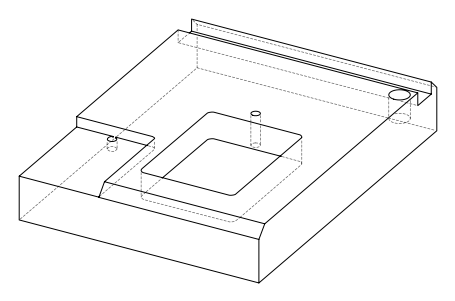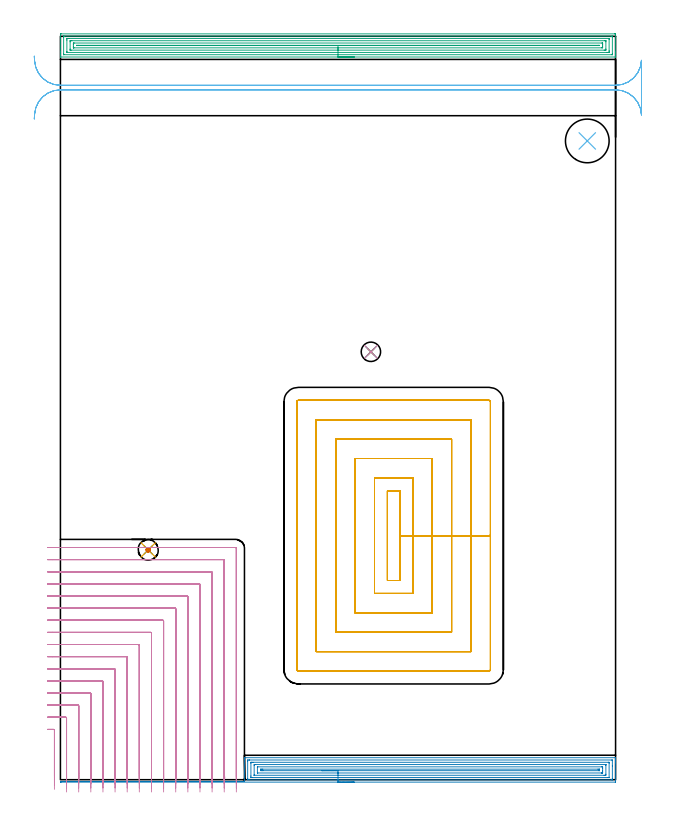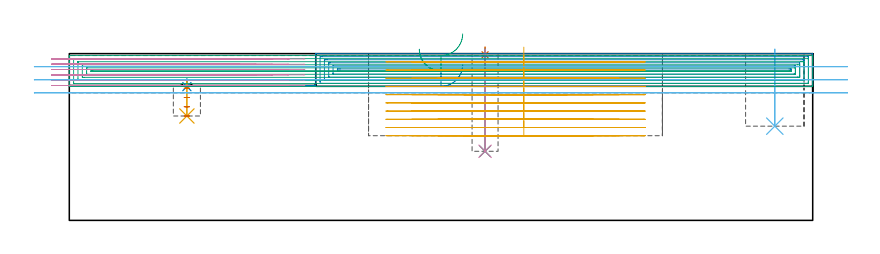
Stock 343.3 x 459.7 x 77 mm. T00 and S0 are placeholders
(PLAN: 12 operations, 9 tool changes, 108.9 min)
(1 SPOT_DRILL | STEP1POCKET | NXT0321_9005460120000 | 0.03 min | 3 mm3)
(2 SPOT_DRILL_1 | STEP1POCKET_1 | NXT0321_9005460120000 | 0.03 min | 1561 mm3)
(3 DRILL_BLIND_HOLE_INTO_CENTER | STEP1POCKET | NXT0301_049 | 0.19 min | 2086 mm3)
(4 DRILL_TO_ENLARGE_BLIND_HOLE | STEP1POCKET | UGT0301_373 | 0.19 min | 2990 mm3)
(5 DRILL_BLIND_HOLE_INTO_CENTER_1 | STEP1POCKET_1 | NXT0301_086 | 0.07 min | 1395 mm3)
(6 INDEXABLE_INSERT_DRILL_BLIND_HOLE_FROM_SOLID | STEP1POCKET_2 | UGT0302_006 | 0.14 min | 19158 mm3)
(7 MILL_ROUGH_BLIND_HOLE_CONTOUR | STEP1POCKET_1 | NXT0201_013 | Spiral | 0.2 min | 572 mm3)
(8 AREA_MILL | FG_CHAMFER_SURFACE | UGT0205_001 | 12.16 min | 37054 mm3)
(9 AREA_MILL_1 | FG_CHAMFER_SURFACE_1 | UGT0205_001 | 16.65 min | 39670 mm3)
(10 MILL_CORNER_NOTCH_RECTANGULAR | CORNER_NOTCH_RECTANGULAR | NXT0201_013 | Follow Part, ap 2.5, ae 75% | 31.33 min | 235787 mm3)
(11 MILL_RECTANGULAR_POCKET | POCKET_RECTANGULAR_STRAIGHT | NXT0201_012 | Follow Part, ap 4, ae 75% | 42.96 min | 940847 mm3)
(12 MILL_RECTANGULAR_SLOT | SLOT_RECTANGULAR | UGT0201_004 | Follow Part, ap 8, ae 75% | 4.99 min | 216118 mm3)
(TOOL NXT0321_9005460120000 | NC Spot Drill, 142deg, 12mm, Carbide, Uncoated | D12 PA142 FL30 Z2)
(TOOL NXT0301_049 | Carbide Drill 7.8mm [860.1-0780-039A1-MM 2214] | D7.8 PA140 FL53 Z2)
(TOOL UGT0301_373 | Twist Drill Flat Bottom 12 mm | D12 PA180 FL101 Z2)
(TOOL NXT0301_086 | Carbide Drill 11.5mm [860.1-1150-035A1-MM 2214] | D11.5 PA140 FL55 Z2)
(TOOL UGT0302_006 | Indexable Insert Drill 27mm | D27 PA180 FL50 Z2)
(TOOL NXT0201_013 | ENDMILL 10mm | D10 FL30 Z4)
(TOOL UGT0205_001 | Chamfer Mill 20 x 3 x 45 deg. | D20 FL50 Z2)
(TOOL NXT0201_012 | ENDMILL 16mm [2P460-1600-NA 1630] | D16 FL38 Z6)
(TOOL UGT0201_004 | End Mill 32 mm | D32 FL53 Z6)
(OP 1 SPOT_DRILL)
G17 G21 G94 G90
T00 M6
G54
G17 G0 G90 X192. Y264.6 S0 M3
G43 Z87. H0
G94 G81 G98 Z76.479 F250. R80.
G80
M5
M2
(OP 2 SPOT_DRILL_1)
G17 G21 G94 G90
T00 M6
G54
G17 G0 G90 X54.3 Y142.1 S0 M3
G43 Z87. H0
G94 G81 G98 Z61.762 F250. R65.3
G80
M5
M2
(OP 3 DRILL_BLIND_HOLE_INTO_CENTER)
G17 G21 G94 G90
T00 M6
G54
G17 G0 G90 X192. Y264.6 S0 M3
G43 Z87. H1
G94 G81 G98 Z31.9 F250. R79.
G80
M5
M2
(OP 4 DRILL_TO_ENLARGE_BLIND_HOLE)
G17 G21 G94 G90
T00 M6
G54
G17 G0 G90 X192. Y264.6 S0 M3
G43 Z87. H0
G94 G73 G98 Z31.9 F250. Q11.275 R79.
G80
M5
M2
(OP 5 DRILL_BLIND_HOLE_INTO_CENTER_1)
G17 G21 G94 G90
T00 M6
G54
G17 G0 G90 X54.3 Y142.1 S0 M3
G43 Z87. H1
G94 G81 G98 Z48.2 F250. R64.3
G80
M5
M2
(OP 6 INDEXABLE_INSERT_DRILL_BLIND_HOLE_FROM_SOLID)
G17 G21 G94 G90
T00 M6
G54
G17 G0 G90 X325.8 Y395. S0 M3
G43 Z87. H0
G94 G81 G98 Z43.5 F250. R79.
G80
M5
M2
(OP 7 MILL_ROUGH_BLIND_HOLE_CONTOUR)
G17 G21 G94 G90
T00 M6
G54
G17 G0 G90 X54.3 Y142.1 S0 M3
G43 Z87. H0
Z61.025
G94 G3 X54.925 Y142.725 R0.625 F250.
X54.3 Y143.35 R0.625
X53.05 Y142.1 R1.25
X54.3 Y143.35 R-1.25
X53.675 Y142.725 R0.625
X54.3 Y142.1 R0.625
G0 Z56.75
G3 X54.925 Y142.725 R0.625
X54.3 Y143.35 R0.625
X53.05 Y142.1 R1.25
X54.3 Y143.35 R-1.25
X53.675 Y142.725 R0.625
X54.3 Y142.1 R0.625
G0 Z52.475
G3 X54.925 Y142.725 R0.625
X54.3 Y143.35 R0.625
X53.05 Y142.1 R1.25
X54.3 Y143.35 R-1.25
X53.675 Y142.725 R0.625
X54.3 Y142.1 R0.625
G0 Z48.2
G3 X54.925 Y142.725 R0.625
X54.3 Y143.35 R0.625
X53.05 Y142.1 R1.25
X54.3 Y143.35 R-1.25
X53.675 Y142.725 R0.625
X54.3 Y142.1 R0.625
G0 Z87.
M5
M2
(OP 8 AREA_MILL)
G17 G21 G94 G90
T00 M6
G54
G17 G0 G90 X181.65 Y-1.5 S1061 M3
G43 Z87. H0
Z71.9
G94 G1 X181.612 Z71.028 F250.
X181.498 Z70.164
X181.309 Z69.312
X181.047 Z68.48
X180.713 Z67.674
X180.31 Z66.9
X179.842 Z66.164
X179.31 Z65.472
X178.721 Z64.829
X178.078 Z64.24
X177.386 Z63.708
X176.65 Z63.24
X175.876 Z62.837
X175.07 Z62.503
X174.238 Z62.241
X173.387 Z62.052
X172.522 Z61.938
X171.65 Z61.9
X0.391
X0.168 Y-1.498 Z61.902
X0.058 Y-1.496 Z61.904
X0.003 Y-1.491 Z61.905
X0.004 Y-1.233 Z62.16
X0.01 Y-1.102 Z62.289
X0.168 Y-1.1 Z62.3
X112.835
X113.01 Z62.284
X113.013 Y-1.096
X113.017 Y-1.093 Z62.286
X113.15 Y-1.095 Z62.292
X113.269 Y-1.1 Z62.3
X113.515 Y-1.099 Z62.299
X113.8 Y-1.1 Z62.3
Y12.878 Z76.274
Y13.119 Z76.513
X113.801 Y13.565 Z76.964
X113.804 Y13.596 Z76.99
X114.043 Y13.6 Z77.
X343.132
X343.291 Y13.597 Z76.988
X343.293 Y13.586 Z76.977
X343.3 Y13.237 Z76.636
Y12.901 Z76.301
Y12.235 Z75.63
Y11.018 Z74.415
Y10.468 Z73.862
Y-1.019 Z62.379
X343.298 Y-1.296 Z62.101
X343.29 Y-1.492 Z61.906
X343.093 Y-1.499 Z61.899
X171.65 Y-1.5 Z61.9
Y-0.086 Z63.314
X116.672
X115.829 Y-0.079 Z63.321
X115.801 Y0.748 Z64.148
X115.8 Y0.777 Z64.177
X115.801 Y11.38 Z74.78
X115.829 Y12.179 Z75.579
X115.884 Y12.181 Z75.581
X116.722 Y12.186 Z75.586
X116.772
X340.949 Y12.185 Z75.585
X341.287 Y12.179 Z75.579
X341.292 Y12.07 Z75.47
X341.298 Y11.84 Z75.24
X341.3 Y8.525 Z71.925
Y0.748 Z64.148
X341.298 Y0.353 Z63.753
X341.29 Y-0.045 Z63.355
X341.285 Y-0.08 Z63.32
X341.267 Y-0.082 Z63.318
X341.215 Y-0.084 Z63.316
X341.11 Y-0.085 Z63.315
X340.899 Y-0.086 Z63.314
X171.65
Y1.328 Z64.728
X118.509 Y1.329 Z64.729
X117.918 Y1.333 Z64.733
X117.84 Y1.335 Z64.735
X117.81 Y1.344 Z64.744
X117.803 Y1.446 Z64.846
X117.801 Y1.632 Z65.032
X117.8 Y2.333 Z65.733
Y10.285 Z73.685
X117.802 Y10.468 Z73.868
X117.806 Y10.643 Z74.043
X117.81 Y10.73 Z74.13
X117.816 Y10.765 Z74.165
X117.895 Y10.766 Z74.166
X118.203 Y10.77 Z74.17
X118.509 Y10.771 Z74.171
X119.095 Y10.772 Z74.172
X338.806 Y10.771 Z74.171
X339.113 Y10.769 Z74.169
X339.214 Y10.768 Z74.168
X339.287 Y10.765 Z74.165
X339.292 Y10.653 Z74.053
X339.297 Y10.468 Z73.868
X339.299 Y10.283 Z73.683
Y1.448 Z64.848
X339.295 Y1.385 Z64.785
X339.291 Y1.341 Z64.741
X339.264 Y1.335 Z64.735
X339.113 Y1.333 Z64.733
X338.526 Y1.329 Z64.729
X171.65 Y1.328 Z64.728
Y2.743 Z66.143
X120.065
X119.902 Y2.745 Z66.145
X119.822 Y2.748 Z66.148
X119.81 Y2.75 Z66.15
X119.806 Y2.761 Z66.161
X119.803 Y2.784 Z66.184
X119.8 Y3.005 Z66.405
X119.801 Y8.701 Z72.101
X119.804 Y9.186 Z72.586
X119.81 Y9.347 Z72.747
X119.963 Y9.35 Z72.75
X120.295 Y9.355 Z72.755
X120.525 Y9.357 Z72.757
X337.182
X337.233 Y9.356 Z72.756
X337.269 Y9.353 Z72.753
X337.285 Y9.351 Z72.751
X337.29 Y9.338 Z72.738
X337.295 Y9.135 Z72.535
X337.3 Y8.727 Z72.127
Y3.399 Z66.799
X337.294 Y2.97 Z66.37
X337.29 Y2.762 Z66.162
X337.09 Y2.749 Z66.149
X336.433 Y2.744 Z66.144
X336.203 Y2.743 Z66.143
X171.65
Y4.157 Z67.557
X122.081
X121.954 Y4.158 Z67.558
X121.869 Y4.161 Z67.561
X121.811 Y4.164 Z67.564
X121.807 Y4.191 Z67.591
X121.803 Y4.283 Z67.683
X121.8 Y4.561 Z67.961
Y7.817 Z71.217
X121.802 Y7.887 Z71.287
X121.806 Y7.921 Z71.321
X121.809 Y7.933 Z71.333
X121.828 Y7.936 Z71.336
X121.956 Y7.941 Z71.341
X122.081 Y7.943 Z71.343
X334.774
X335.029 Y7.94 Z71.34
X335.198 Y7.936 Z71.336
X335.291 Y7.93 Z71.33
X335.293 Y7.909 Z71.309
X335.296 Y7.817 Z71.217
X335.3 Y7.171 Z70.571
Y5.404 Z68.804
Y4.52 Z67.92
X335.297 Y4.283 Z67.683
X335.294 Y4.202 Z67.602
X335.291 Y4.168 Z67.568
X335.156 Y4.164 Z67.564
X334.901 Y4.158 Z67.558
X334.774 Y4.157 Z67.557
X334.647
X171.65
Y5.571 Z68.971
X125.245
X124.761 Y5.572 Z68.972
X124.349 Y5.574 Z68.974
X123.867 Y5.578 Z68.978
X123.809 Y6.05 Z69.45
X123.802 Y6.115 Z69.515
Y6.183 Z69.583
X123.807 Y6.317 Z69.717
X123.817 Y6.522 Z69.922
X123.867 Y6.523 Z69.923
X124.278 Y6.527 Z69.927
X124.761 Y6.529 Z69.929
X125.17
X332.377
X332.861 Y6.527 Z69.927
X333.275 Y6.523 Z69.923
X333.29 Y6.521 Z69.921
X333.296 Y6.503 Z69.903
X333.299 Y6.05 Z69.45
X333.298 Y5.617 Z69.017
X333.294 Y5.587 Z68.987
X333.29 Y5.578 Z68.978
X333.283 Y5.576 Z68.976
X333.224 Y5.573 Z68.973
X333.103 Y5.572 Z68.972
X332.861 Y5.571 Z68.971
X171.65
X170.778 Z69.009
X169.914 Z69.123
X169.062 Z69.312
X168.23 Z69.574
X167.424 Z69.908
X166.65 Z70.311
X165.914 Z70.78
X165.222 Z71.311
X164.579 Z71.9
X163.99 Z72.543
X163.459 Z73.235
X162.99 Z73.971
X162.587 Z74.745
X162.253 Z75.551
X161.991 Z76.383
X161.802 Z77.235
X161.688 Z78.1
X161.65 Z78.971
G0 Z87.
M5
M2
(OP 9 AREA_MILL_1)
G17 G21 G94 G90
T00 M6
G54
G17 G0 G90 X181.65 Y446.9 S1061 M3
G43 Z87. H0
Z86.1
G94 G1 X181.612 Z85.228 F250.
X181.498 Z84.363
X181.309 Z83.512
X181.047 Z82.68
X180.713 Z81.874
X180.31 Z81.1
X179.842 Z80.364
X179.31 Z79.672
X178.721 Z79.029
X178.078 Z78.439
X177.386 Z77.908
X176.65 Z77.44
X175.876 Z77.037
X175.07 Z76.703
X174.238 Z76.441
X173.386 Z76.252
X172.522 Z76.138
X171.65 Z76.1
X0.168
X0.008 Y446.902 Z76.088
X0. Y446.925 Z76.066
Y447.283 Z75.716
Y447.626 Z75.373
Y448.294 Z74.701
Y449.514 Z73.483
Y450.065 Z72.929
Y460.416 Z62.582
X0.003 Y460.691 Z62.306
X0.009 Y461.192 Z61.806
X0.107 Y461.195 Z61.803
X0.615 Y461.2 Z61.8
X342.685
X343.069 Y461.196 Z61.802
X343.29 Y461.192 Z61.806
X343.3 Y460.967 Z62.03
Y450.065 Z72.929
Y449.514 Z73.483
Y449.18 Z73.817
Y448.628 Z74.368
Y448.294 Z74.701
Y447.626 Z75.373
Y447.283 Z75.716
Y446.925 Z76.066
X343.292 Y446.902 Z76.088
X343.132 Y446.9 Z76.1
X171.65
Y448.314 Z74.686
X2.179 Y448.315 Z74.685
X2.078 Y448.316 Z74.684
X2.029 Y448.319 Z74.681
X2.012 Y448.321 Z74.679
X2.01 Y448.335 Z74.665
X2.005 Y448.445 Z74.555
X2.001 Y448.691 Z74.309
Y459.318 Z63.682
X2.006 Y459.716 Z63.284
X2.01 Y459.768 Z63.232
X2.014 Y459.78 Z63.22
X2.021 Y459.781 Z63.219
X2.074 Y459.784 Z63.216
X2.183 Y459.785 Z63.215
X2.401 Y459.786 Z63.214
X341.121 Y459.785 Z63.215
X341.222 Y459.784 Z63.216
X341.271 Y459.781 Z63.219
X341.288 Y459.779 Z63.221
X341.29 Y459.765 Z63.235
X341.295 Y459.655 Z63.345
X341.299 Y459.409 Z63.591
Y448.782 Z74.218
X341.294 Y448.384 Z74.616
X341.29 Y448.332 Z74.668
X341.286 Y448.32 Z74.68
X341.279 Y448.319 Z74.681
X341.226 Y448.316 Z74.684
X341.117 Y448.315 Z74.685
X340.899 Y448.314 Z74.686
X171.65
Y449.728 Z73.272
X4.187 Y449.729 Z73.271
X4.074 Y449.73 Z73.27
X4.034 Y449.733 Z73.267
X4.018 Y449.734 Z73.266
X4.01 Y449.756 Z73.244
X4.005 Y449.879 Z73.121
X4.002 Y450.065 Z72.935
X4. Y450.251 Z72.749
Y457.335 Z65.665
X4.005 Y458.035 Z64.965
X4.009 Y458.212 Z64.788
X4.027 Y458.365 Z64.635
X4.187 Y458.366 Z64.634
X4.742 Y458.37 Z64.63
X5.081 Y458.371 Z64.629
X5.634
X339.113
X339.226 Y458.369 Z64.631
X339.266 Y458.367 Z64.633
X339.282 Y458.365 Z64.635
X339.29 Y458.344 Z64.656
X339.295 Y458.221 Z64.779
X339.298 Y458.035 Z64.965
X339.3 Y457.849 Z65.151
Y450.765 Z72.235
X339.295 Y450.065 Z72.935
X339.291 Y449.888 Z73.112
X339.273 Y449.735 Z73.265
X339.113 Y449.734 Z73.266
X338.558 Y449.73 Z73.27
X338.219 Y449.729 Z73.271
X337.666 Y449.728 Z73.272
X171.65
Y451.143 Z71.857
X6.673
X6.106 Y451.145 Z71.855
X6.046 Y451.147 Z71.853
X6.01 Y451.149 Z71.851
X6.007 Y451.194 Z71.806
X6.003 Y451.399 Z71.601
X6. Y451.81 Z71.19
Y456.264 Z66.736
X6.005 Y456.693 Z66.307
X6.01 Y456.908 Z66.092
X6.015 Y456.951 Z66.049
X6.068 Y456.953 Z66.047
X6.169 Y456.956 Z66.044
X6.867 Y456.957 Z66.043
X7.061
X336.627
X337.194 Y456.955 Z66.045
X337.254 Y456.953 Z66.047
X337.29 Y456.951 Z66.049
X337.293 Y456.906 Z66.094
X337.297 Y456.701 Z66.299
X337.3 Y456.29 Z66.71
Y451.836 Z71.164
X337.295 Y451.406 Z71.594
X337.29 Y451.192 Z71.808
X337.285 Y451.149 Z71.851
X337.232 Y451.147 Z71.853
X337.131 Y451.144 Z71.856
X336.433 Y451.143 Z71.857
X336.239
X171.65
Y452.557 Z70.443
X8.487
X8.155 Y452.558 Z70.442
X8.06 Y452.56 Z70.44
X8.009 Y452.564 Z70.436
X8.006 Y452.573 Z70.427
X8.002 Y452.629 Z70.371
X8. Y452.722 Z70.278
Y453.369 Z69.631
Y454.493 Z68.507
X8.001 Y455.14 Z67.86
X8.005 Y455.378 Z67.622
X8.01 Y455.533 Z67.467
X8.321 Y455.54 Z67.46
X8.487 Y455.543 Z67.457
X334.813
X335.145 Y455.542 Z67.458
X335.24 Y455.54 Z67.46
X335.291 Y455.536 Z67.464
X335.294 Y455.527 Z67.473
X335.298 Y455.471 Z67.529
X335.3 Y455.378 Z67.622
Y454.731 Z68.269
Y453.607 Z69.393
X335.299 Y452.96 Z70.04
X335.295 Y452.722 Z70.278
X335.29 Y452.567 Z70.433
X334.979 Y452.56 Z70.44
X334.813 Y452.557 Z70.443
X171.65
Y453.971 Z69.029
X10.806 Y453.972 Z69.028
X10.439 Y453.974 Z69.026
X10.065 Y453.978 Z69.022
X10.01 Y453.984 Z69.016
X10.005 Y454.038 Z68.962
X10.01 Y454.121 Z68.879
X10.089 Y454.123 Z68.877
X10.28 Y454.127 Z68.873
X10.966 Y454.129 Z68.871
X332.494 Y454.128 Z68.872
X332.861 Y454.126 Z68.874
X333.235 Y454.122 Z68.878
X333.29 Y454.116 Z68.884
X333.295 Y454.062 Z68.938
X333.29 Y453.979 Z69.021
X333.211 Y453.976 Z69.024
X333.02 Y453.973 Z69.027
X332.861 Y453.972 Z69.028
X332.494 Y453.971 Z69.029
X171.65
X170.778 Z69.067
X169.914 Z69.181
X169.062 Z69.37
X168.23 Z69.632
X167.424 Z69.966
X166.65 Z70.369
X165.914 Z70.837
X165.222 Z71.368
X164.579 Z71.958
X163.99 Z72.601
X163.458 Z73.293
X162.99 Z74.029
X162.587 Z74.803
X162.253 Z75.609
X161.991 Z76.441
X161.802 Z77.292
X161.688 Z78.157
X161.65 Z79.029
G0 Z87.
M5
M2
(OP 10 MILL_CORNER_NOTCH_RECTANGULAR)
G17 G21 G94 G90
T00 M6
G54
G17 G0 G90 X-3.7 Y2.537 S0 M3
G43 Z87. H0
Z74.55
G94 G1 Y5.537 F250.
Y30.607 F500.
G3 X-4.193 Y31.1 R0.5
G1 X-5.
X-8. F250.
G0 Z87.
X3.828 Y0.9
Z74.55
G1 X3.804 Y3.9
G2 X3.8 Y4.761 R105. F500.
G1 Y38.107
G3 X3.307 Y38.6 R0.5
G1 X-5.
X-8. F250.
G0 Z87.
X11.33 Y0.9
Z74.55
G1 X11.304 Y3.9
G2 X11.3 Y4.761 R97.5 F500.
G1 Y45.607
G3 X10.807 Y46.1 R0.5
G1 X-5.
X-8. F250.
G0 Z87.
X18.833 Y0.9
Z74.55
G1 X18.804 Y3.9
G2 X18.8 Y4.761 R90. F500.
G1 Y53.106
G3 X18.306 Y53.6 R0.5
G1 X-5.
X-8. F250.
G0 Z87.
X26.336 Y0.9
Z74.55
G1 X26.304 Y3.9
G2 X26.3 Y4.761 R82.5 F500.
G1 Y60.606
G3 X25.806 Y61.1 R0.5
G1 X-5.
X-8. F250.
G0 Z87.
X33.839 Y0.9
Z74.55
G1 X33.805 Y3.9
G2 X33.8 Y4.761 R75. F500.
G1 Y68.106
G3 X33.306 Y68.6 R0.5
G1 X-5.
X-8. F250.
G0 Z87.
X41.344 Y0.9
Z74.55
G1 X41.305 Y3.9
G2 X41.3 Y4.761 R67.5 F500.
G1 Y75.606
G3 X40.806 Y76.1 R0.5
G1 X-5.
X-8. F250.
G0 Z87.
X48.849 Y0.9
Z74.55
G1 X48.806 Y3.9
G2 X48.8 Y4.761 R60. F500.
G1 Y83.105
G3 X48.305 Y83.6 R0.5
G1 X-5.
X-8. F250.
G0 Z87.
X56.356 Y0.9
Z74.55
G1 X56.307 Y3.9
G2 X56.3 Y4.761 R52.5 F500.
G1 Y90.605
G3 X55.805 Y91.1 R0.5
G1 X-5.
X-8. F250.
G0 Z87.
X63.866 Y0.901
Z74.55
G1 X63.808 Y3.9
G2 X63.8 Y4.761 R45. F500.
G1 Y98.105
G3 X63.305 Y98.6 R0.5
G1 X-5.
X-8. F250.
G0 Z87.
X71.379 Y0.901
Z74.55
G1 X71.31 Y3.9
G2 X71.3 Y4.761 R37.5 F500.
G1 Y105.605
G3 X70.805 Y106.1 R0.5
G1 X-5.
X-8. F250.
G0 Z87.
X78.898 Y0.901
Z74.55
G1 X78.812 Y3.9
G2 X78.8 Y4.761 R30. F500.
G1 Y113.104
G3 X78.304 Y113.6 R0.5
G1 X-5.
X-8. F250.
G0 Z87.
X86.431 Y0.902
Z74.55
G1 X86.316 Y3.9
G2 X86.3 Y4.761 R22.5 F500.
G1 Y120.604
G3 X85.804 Y121.1 R0.5
G1 X-5.
X-8. F250.
G0 Z87.
X93.997 Y0.905
Z74.55
G1 X93.825 Y3.9
G2 X93.8 Y4.761 R15. F500.
G1 Y128.104
G3 X93.304 Y128.6 R0.5
G1 X-5.
X-8. F250.
G0 Z87.
X101.694 Y0.92
Z74.55
G1 X101.35 Y3.9
G2 X101.3 Y4.761 R7.5 F500.
G1 Y135.604
G3 X100.804 Y136.1 R0.5
G1 X-5.
X-8. F250.
G0 Z87.
X108.8 Y1.761
Z74.55
G1 Y4.761
Y143.103 F500.
G3 X108.304 Y143.6 R0.5
G1 X-5.
X-8. F250.
G0 Z87.
X-3.7 Y2.537
Z72.1
G1 Y5.537
Y30.607 F500.
G3 X-4.193 Y31.1 R0.5
G1 X-5.
X-8. F250.
G0 Z87.
X3.8 Y0.9
Z72.1
G1 Y3.9
Y38.107 F500.
G3 X3.307 Y38.6 R0.5
G1 X-5.
X-8. F250.
G0 Z87.
X11.3 Y0.9
Z72.1
G1 Y3.9
Y45.607 F500.
G3 X10.807 Y46.1 R0.5
G1 X-5.
X-8. F250.
G0 Z87.
X18.8 Y0.9
Z72.1
G1 Y3.9
Y53.106 F500.
G3 X18.306 Y53.6 R0.5
G1 X-5.
X-8. F250.
G0 Z87.
X26.3 Y0.9
Z72.1
G1 Y3.9
Y60.606 F500.
G3 X25.806 Y61.1 R0.5
G1 X-5.
X-8. F250.
G0 Z87.
X33.8 Y0.9
Z72.1
G1 Y3.9
Y68.106 F500.
G3 X33.306 Y68.6 R0.5
G1 X-5.
X-8. F250.
G0 Z87.
X41.3 Y0.9
Z72.1
G1 Y3.9
Y75.606 F500.
G3 X40.806 Y76.1 R0.5
G1 X-5.
X-8. F250.
G0 Z87.
X48.8 Y0.9
Z72.1
G1 Y3.9
Y83.105 F500.
G3 X48.305 Y83.6 R0.5
G1 X-5.
X-8. F250.
G0 Z87.
X56.3 Y0.9
Z72.1
G1 Y3.9
Y90.605 F500.
G3 X55.805 Y91.1 R0.5
G1 X-5.
X-8. F250.
G0 Z87.
X63.8 Y0.9
Z72.1
G1 Y3.9
Y98.105 F500.
G3 X63.305 Y98.6 R0.5
G1 X-5.
X-8. F250.
G0 Z87.
X71.3 Y0.9
Z72.1
G1 Y3.9
Y105.605 F500.
G3 X70.805 Y106.1 R0.5
G1 X-5.
X-8. F250.
G0 Z87.
X78.8 Y0.9
Z72.1
G1 Y3.9
Y113.104 F500.
G3 X78.304 Y113.6 R0.5
G1 X-5.
X-8. F250.
G0 Z87.
X86.3 Y0.9
Z72.1
G1 Y3.9
Y120.604 F500.
G3 X85.804 Y121.1 R0.5
G1 X-5.
X-8. F250.
G0 Z87.
X93.8 Y0.9
Z72.1
G1 Y3.9
Y128.104 F500.
G3 X93.304 Y128.6 R0.5
G1 X-5.
X-8. F250.
G0 Z87.
X101.3 Y0.9
Z72.1
G1 Y3.9
Y135.604 F500.
G3 X100.804 Y136.1 R0.5
G1 X-5.
X-8. F250.
G0 Z87.
X108.8 Y0.9
Z72.1
G1 Y3.9
Y143.104 F500.
G3 X108.303 Y143.6 R0.5
G1 X-5.
X-8. F250.
G0 Z87.
X-3.7 Y1.387
Z69.65
G1 Y4.387
Y30.607 F500.
G3 X-4.193 Y31.1 R0.5
G1 X-5.
X-8. F250.
G0 Z87.
X3.8 Y-0.25
Z69.65
G1 Y2.75
Y38.107 F500.
G3 X3.307 Y38.6 R0.5
G1 X-5.
X-8. F250.
G0 Z87.
X11.3 Y-0.25
Z69.65
G1 Y2.75
Y45.607 F500.
G3 X10.807 Y46.1 R0.5
G1 X-5.
X-8. F250.
G0 Z87.
X18.8 Y-0.25
Z69.65
G1 Y2.75
Y53.106 F500.
G3 X18.306 Y53.6 R0.5
G1 X-5.
X-8. F250.
G0 Z87.
X26.3 Y-0.25
Z69.65
G1 Y2.75
Y60.606 F500.
G3 X25.806 Y61.1 R0.5
G1 X-5.
X-8. F250.
G0 Z87.
X33.8 Y-0.25
Z69.65
G1 Y2.75
Y68.106 F500.
G3 X33.306 Y68.6 R0.5
G1 X-5.
X-8. F250.
G0 Z87.
X41.3 Y-0.25
Z69.65
G1 Y2.75
Y75.606 F500.
G3 X40.806 Y76.1 R0.5
G1 X-5.
X-8. F250.
G0 Z87.
X48.8 Y-0.25
Z69.65
G1 Y2.75
Y83.105 F500.
G3 X48.305 Y83.6 R0.5
G1 X-5.
X-8. F250.
G0 Z87.
X56.3 Y-0.25
Z69.65
G1 Y2.75
Y90.605 F500.
G3 X55.805 Y91.1 R0.5
G1 X-5.
X-8. F250.
G0 Z87.
X63.8 Y-0.25
Z69.65
G1 Y2.75
Y98.105 F500.
G3 X63.305 Y98.6 R0.5
G1 X-5.
X-8. F250.
G0 Z87.
X71.3 Y-0.25
Z69.65
G1 Y2.75
Y105.605 F500.
G3 X70.805 Y106.1 R0.5
G1 X-5.
X-8. F250.
G0 Z87.
X78.8 Y-0.25
Z69.65
G1 Y2.75
Y113.104 F500.
G3 X78.304 Y113.6 R0.5
G1 X-5.
X-8. F250.
G0 Z87.
X86.3 Y-0.25
Z69.65
G1 Y2.75
Y120.604 F500.
G3 X85.804 Y121.1 R0.5
G1 X-5.
X-8. F250.
G0 Z87.
X93.8 Y-0.25
Z69.65
G1 Y2.75
Y128.104 F500.
G3 X93.304 Y128.6 R0.5
G1 X-5.
X-8. F250.
G0 Z87.
X101.3 Y-0.25
Z69.65
G1 Y2.75
Y135.604 F500.
G3 X100.804 Y136.1 R0.5
G1 X-5.
X-8. F250.
G0 Z87.
X108.8 Y-0.25
Z69.65
G1 Y2.75
Y143.104 F500.
G3 X108.304 Y143.6 R0.5
G1 X-5.
X-8. F250.
G0 Z87.
X-3.7 Y-1.063
Z67.2
G1 Y1.937
Y30.607 F500.
G3 X-4.193 Y31.1 R0.5
G1 X-5.
X-8. F250.
G0 Z87.
X3.8 Y-2.7
Z67.2
G1 Y0.3
Y38.107 F500.
G3 X3.307 Y38.6 R0.5
G1 X-5.
X-8. F250.
G0 Z87.
X11.3 Y-2.7
Z67.2
G1 Y0.3
Y45.607 F500.
G3 X10.807 Y46.1 R0.5
G1 X-5.
X-8. F250.
G0 Z87.
X18.8 Y-2.7
Z67.2
G1 Y0.3
Y53.107 F500.
G3 X18.307 Y53.6 R0.5
G1 X-5.
X-8. F250.
G0 Z87.
X26.3 Y-2.7
Z67.2
G1 Y0.3
Y60.606 F500.
G3 X25.806 Y61.1 R0.5
G1 X-5.
X-8. F250.
G0 Z87.
X33.8 Y-2.7
Z67.2
G1 Y0.3
Y68.106 F500.
G3 X33.306 Y68.6 R0.5
G1 X-5.
X-8. F250.
G0 Z87.
X41.3 Y-2.7
Z67.2
G1 Y0.3
Y75.606 F500.
G3 X40.806 Y76.1 R0.5
G1 X-5.
X-8. F250.
G0 Z87.
X48.8 Y-2.7
Z67.2
G1 Y0.3
Y83.105 F500.
G3 X48.305 Y83.6 R0.5
G1 X-5.
X-8. F250.
G0 Z87.
X56.3 Y-2.7
Z67.2
G1 Y0.3
Y90.605 F500.
G3 X55.805 Y91.1 R0.5
G1 X-5.
X-8. F250.
G0 Z87.
X63.8 Y-2.7
Z67.2
G1 Y0.3
Y98.105 F500.
G3 X63.305 Y98.6 R0.5
G1 X-5.
X-8. F250.
G0 Z87.
X71.3 Y-2.7
Z67.2
G1 Y0.3
Y105.605 F500.
G3 X70.805 Y106.1 R0.5
G1 X-5.
X-8. F250.
G0 Z87.
X78.8 Y-2.7
Z67.2
G1 Y0.3
Y113.104 F500.
G3 X78.304 Y113.6 R0.5
G1 X-5.
X-8. F250.
G0 Z87.
X86.3 Y-2.7
Z67.2
G1 Y0.3
Y120.604 F500.
G3 X85.804 Y121.1 R0.5
G1 X-5.
X-8. F250.
G0 Z87.
X93.8 Y-2.7
Z67.2
G1 Y0.3
Y128.104 F500.
G3 X93.304 Y128.6 R0.5
G1 X-5.
X-8. F250.
G0 Z87.
X101.3 Y-2.7
Z67.2
G1 Y0.3
Y135.604 F500.
G3 X100.804 Y136.1 R0.5
G1 X-5.
X-8. F250.
G0 Z87.
X108.8 Y-2.7
Z67.2
G1 Y0.3
Y143.104 F500.
G3 X108.304 Y143.6 R0.5
G1 X-5.
X-8. F250.
G0 Z87.
X-3.7 Y-3.513
Z64.75
G1 Y-0.513
Y30.607 F500.
G3 X-4.193 Y31.1 R0.5
G1 X-5.
X-8. F250.
G0 Z87.
X3.8 Y-5.15
Z64.75
G1 Y-2.15
Y38.107 F500.
G3 X3.307 Y38.6 R0.5
G1 X-5.
X-8. F250.
G0 Z87.
X11.3 Y-5.15
Z64.75
G1 Y-2.15
Y45.607 F500.
G3 X10.807 Y46.1 R0.5
G1 X-5.
X-8. F250.
G0 Z87.
X18.8 Y-5.15
Z64.75
G1 Y-2.15
Y53.106 F500.
G3 X18.306 Y53.6 R0.5
G1 X-5.
X-8. F250.
G0 Z87.
X26.3 Y-5.15
Z64.75
G1 Y-2.15
Y60.606 F500.
G3 X25.806 Y61.1 R0.5
G1 X-5.
X-8. F250.
G0 Z87.
X33.8 Y-5.15
Z64.75
G1 Y-2.15
Y68.106 F500.
G3 X33.306 Y68.6 R0.5
G1 X-5.
X-8. F250.
G0 Z87.
X41.3 Y-5.15
Z64.75
G1 Y-2.15
Y75.606 F500.
G3 X40.806 Y76.1 R0.5
G1 X-5.
X-8. F250.
G0 Z87.
X48.8 Y-5.15
Z64.75
G1 Y-2.15
Y83.105 F500.
G3 X48.305 Y83.6 R0.5
G1 X-5.
X-8. F250.
G0 Z87.
X56.3 Y-5.15
Z64.75
G1 Y-2.15
Y90.605 F500.
G3 X55.805 Y91.1 R0.5
G1 X-5.
X-8. F250.
G0 Z87.
X63.8 Y-5.15
Z64.75
G1 Y-2.15
Y98.105 F500.
G3 X63.305 Y98.6 R0.5
G1 X-5.
X-8. F250.
G0 Z87.
X71.3 Y-5.15
Z64.75
G1 Y-2.15
Y105.605 F500.
G3 X70.805 Y106.1 R0.5
G1 X-5.
X-8. F250.
G0 Z87.
X78.8 Y-5.15
Z64.75
G1 Y-2.15
Y113.104 F500.
G3 X78.304 Y113.6 R0.5
G1 X-5.
X-8. F250.
G0 Z87.
X86.3 Y-5.15
Z64.75
G1 Y-2.15
Y120.604 F500.
G3 X85.804 Y121.1 R0.5
G1 X-5.
X-8. F250.
G0 Z87.
X93.8 Y-5.15
Z64.75
G1 Y-2.15
Y128.104 F500.
G3 X93.304 Y128.6 R0.5
G1 X-5.
X-8. F250.
G0 Z87.
X101.3 Y-5.15
Z64.75
G1 Y-2.15
Y135.604 F500.
G3 X100.804 Y136.1 R0.5
G1 X-5.
X-8. F250.
G0 Z87.
X108.8 Y-5.15
Z64.75
G1 Y-2.15
Y143.104 F500.
G3 X108.304 Y143.6 R0.5
G1 X-5.
X-8. F250.
G0 Z87.
X-3.7 Y-5.962
Z62.3
G1 Y-2.962
Y30.607 F500.
G3 X-4.193 Y31.1 R0.5
G1 X-5.
X-8. F250.
G0 Z87.
X3.8 Y-7.599
Z62.3
G1 Y-4.599
Y38.107 F500.
G3 X3.307 Y38.6 R0.5
G1 X-5.
X-8. F250.
G0 Z87.
X11.3 Y-7.599
Z62.3
G1 Y-4.599
Y45.607 F500.
G3 X10.807 Y46.1 R0.5
G1 X-5.
X-8. F250.
G0 Z87.
X18.8 Y-7.599
Z62.3
G1 Y-4.599
Y53.107 F500.
G3 X18.307 Y53.6 R0.5
G1 X-5.
X-8. F250.
G0 Z87.
X26.3 Y-7.599
Z62.3
G1 Y-4.599
Y60.606 F500.
G3 X25.806 Y61.1 R0.5
G1 X-5.
X-8. F250.
G0 Z87.
X33.8 Y-7.599
Z62.3
G1 Y-4.599
Y68.106 F500.
G3 X33.306 Y68.6 R0.5
G1 X-5.
X-8. F250.
G0 Z87.
X41.3 Y-7.599
Z62.3
G1 Y-4.599
Y75.606 F500.
G3 X40.806 Y76.1 R0.5
G1 X-5.
X-8. F250.
G0 Z87.
X48.8 Y-7.598
Z62.3
G1 Y-4.598
Y83.105 F500.
G3 X48.305 Y83.6 R0.5
G1 X-5.
X-8. F250.
G0 Z87.
X56.3 Y-7.598
Z62.3
G1 Y-4.598
Y90.605 F500.
G3 X55.805 Y91.1 R0.5
G1 X-5.
X-8. F250.
G0 Z87.
X63.8 Y-7.598
Z62.3
G1 Y-4.598
Y98.105 F500.
G3 X63.305 Y98.6 R0.5
G1 X-5.
X-8. F250.
G0 Z87.
X71.3 Y-7.598
Z62.3
G1 Y-4.598
Y105.605 F500.
G3 X70.805 Y106.1 R0.5
G1 X-5.
X-8. F250.
G0 Z87.
X78.8 Y-7.598
Z62.3
G1 Y-4.598
Y113.104 F500.
G3 X78.304 Y113.6 R0.5
G1 X-5.
X-8. F250.
G0 Z87.
X86.3 Y-7.598
Z62.3
G1 Y-4.598
Y120.604 F500.
G3 X85.804 Y121.1 R0.5
G1 X-5.
X-8. F250.
G0 Z87.
X93.8 Y-7.598
Z62.3
G1 Y-4.598
Y128.104 F500.
G3 X93.304 Y128.6 R0.5
G1 X-5.
X-8. F250.
G0 Z87.
X101.3 Y-7.598
Z62.3
G1 Y-4.598
Y135.604 F500.
G3 X100.804 Y136.1 R0.5
G1 X-5.
X-8. F250.
G0 Z87.
X108.8 Y-7.598
Z62.3
G1 Y-4.598
Y143.104 F500.
G3 X108.304 Y143.6 R0.5
G1 X-5.
X-8. F250.
G0 Z87.
M5
M2
(OP 11 MILL_RECTANGULAR_POCKET)
G17 G21 G94 G90
T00 M6
G54
G17 G0 G90 X209.9 Y125.559 S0 M3
G43 Z87. H1
Z80.
G94 G1 Y150.9 Z73.21 F250.
Y178.6 F500.
X202.2
Y123.2
X209.9
Y150.9
X217.9
Y186.6
X194.2
Y115.2
X217.9
Y150.9
X229.9
Y198.6
X182.2
Y103.2
X229.9
Y150.9
X241.9
Y210.6
X170.2
Y91.2
X241.9
Y150.9
X253.9
Y222.6
X158.2
Y79.2
X253.9
Y150.9
X265.9
Y233.7
G3 X265. Y234.6 R0.9
G1 X147.1
G3 X146.2 Y233.7 R0.9
G1 Y68.1
G3 X147.1 Y67.2 R0.9
G1 X265.
G3 X265.9 Y68.1 R0.9
G1 Y150.9
Y151.9
G0 X209.9 Y125.559 Z76.21
G1 Y150.9 Z69.42 F250.
Y178.6 F500.
X202.2
Y123.2
X209.9
Y150.9
X217.9
Y186.6
X194.2
Y115.2
X217.9
Y150.9
X229.9
Y198.6
X182.2
Y103.2
X229.9
Y150.9
X241.9
Y210.6
X170.2
Y91.2
X241.9
Y150.9
X253.9
Y222.6
X158.2
Y79.2
X253.9
Y150.9
X265.9
Y233.7
G3 X265. Y234.6 R0.9
G1 X147.1
G3 X146.2 Y233.7 R0.9
G1 Y68.1
G3 X147.1 Y67.2 R0.9
G1 X265.
G3 X265.9 Y68.1 R0.9
G1 Y150.9
Y151.9
G0 X209.9 Y125.559 Z72.42
G1 Y150.9 Z65.63 F250.
Y178.6 F500.
X202.2
Y123.2
X209.9
Y150.9
X217.9
Y186.6
X194.2
Y115.2
X217.9
Y150.9
X229.9
Y198.6
X182.2
Y103.2
X229.9
Y150.9
X241.9
Y210.6
X170.2
Y91.2
X241.9
Y150.9
X253.9
Y222.6
X158.2
Y79.2
X253.9
Y150.9
X265.9
Y233.7
G3 X265. Y234.6 R0.9
G1 X147.1
G3 X146.2 Y233.7 R0.9
G1 Y68.1
G3 X147.1 Y67.2 R0.9
G1 X265.
G3 X265.9 Y68.1 R0.9
G1 Y150.9
Y151.9
G0 X209.9 Y125.559 Z68.63
G1 Y150.9 Z61.84 F250.
Y178.6 F500.
X202.2
Y123.2
X209.9
Y150.9
X217.9
Y186.6
X194.2
Y115.2
X217.9
Y150.9
X229.9
Y198.6
X182.2
Y103.2
X229.9
Y150.9
X241.9
Y210.6
X170.2
Y91.2
X241.9
Y150.9
X253.9
Y222.6
X158.2
Y79.2
X253.9
Y150.9
X265.9
Y233.7
G3 X265. Y234.6 R0.9
G1 X147.1
G3 X146.2 Y233.7 R0.9
G1 Y68.1
G3 X147.1 Y67.2 R0.9
G1 X265.
G3 X265.9 Y68.1 R0.9
G1 Y150.9
Y151.9
G0 X209.9 Y125.559 Z64.84
G1 Y150.9 Z58.05 F250.
Y178.6 F500.
X202.2
Y123.2
X209.9
Y150.9
X217.9
Y186.6
X194.2
Y115.2
X217.9
Y150.9
X229.9
Y198.6
X182.2
Y103.2
X229.9
Y150.9
X241.9
Y210.6
X170.2
Y91.2
X241.9
Y150.9
X253.9
Y222.6
X158.2
Y79.2
X253.9
Y150.9
X265.9
Y233.7
G3 X265. Y234.6 R0.9
G1 X147.1
G3 X146.2 Y233.7 R0.9
G1 Y68.1
G3 X147.1 Y67.2 R0.9
G1 X265.
G3 X265.9 Y68.1 R0.9
G1 Y150.9
Y151.9
G0 X209.9 Y125.559 Z61.05
G1 Y150.9 Z54.26 F250.
Y178.6 F500.
X202.2
Y123.2
X209.9
Y150.9
X217.9
Y186.6
X194.2
Y115.2
X217.9
Y150.9
X229.9
Y198.6
X182.2
Y103.2
X229.9
Y150.9
X241.9
Y210.6
X170.2
Y91.2
X241.9
Y150.9
X253.9
Y222.6
X158.2
Y79.2
X253.9
Y150.9
X265.9
Y233.7
G3 X265. Y234.6 R0.9
G1 X147.1
G3 X146.2 Y233.7 R0.9
G1 Y68.1
G3 X147.1 Y67.2 R0.9
G1 X265.
G3 X265.9 Y68.1 R0.9
G1 Y150.9
Y151.9
G0 X209.9 Y125.559 Z57.26
G1 Y150.9 Z50.47 F250.
Y178.6 F500.
X202.2
Y123.2
X209.9
Y150.9
X217.9
Y186.6
X194.2
Y115.2
X217.9
Y150.9
X229.9
Y198.6
X182.2
Y103.2
X229.9
Y150.9
X241.9
Y210.6
X170.2
Y91.2
X241.9
Y150.9
X253.9
Y222.6
X158.2
Y79.2
X253.9
Y150.9
X265.9
Y233.7
G3 X265. Y234.6 R0.9
G1 X147.1
G3 X146.2 Y233.7 R0.9
G1 Y68.1
G3 X147.1 Y67.2 R0.9
G1 X265.
G3 X265.9 Y68.1 R0.9
G1 Y150.9
Y151.9
G0 X209.9 Y125.559 Z53.47
G1 Y150.9 Z46.68 F250.
Y178.6 F500.
X202.2
Y123.2
X209.9
Y150.9
X217.9
Y186.6
X194.2
Y115.2
X217.9
Y150.9
X229.9
Y198.6
X182.2
Y103.2
X229.9
Y150.9
X241.9
Y210.6
X170.2
Y91.2
X241.9
Y150.9
X253.9
Y222.6
X158.2
Y79.2
X253.9
Y150.9
X265.9
Y233.7
G3 X265. Y234.6 R0.9
G1 X147.1
G3 X146.2 Y233.7 R0.9
G1 Y68.1
G3 X147.1 Y67.2 R0.9
G1 X265.
G3 X265.9 Y68.1 R0.9
G1 Y150.9
Y151.9
G0 X209.9 Y125.559 Z49.68
G1 Y150.9 Z42.89 F250.
Y178.6 F500.
X202.2
Y123.2
X209.9
Y150.9
X217.9
Y186.6
X194.2
Y115.2
X217.9
Y150.9
X229.9
Y198.6
X182.2
Y103.2
X229.9
Y150.9
X241.9
Y210.6
X170.2
Y91.2
X241.9
Y150.9
X253.9
Y222.6
X158.2
Y79.2
X253.9
Y150.9
X265.9
Y233.7
G3 X265. Y234.6 R0.9
G1 X147.1
G3 X146.2 Y233.7 R0.9
G1 Y68.1
G3 X147.1 Y67.2 R0.9
G1 X265.
G3 X265.9 Y68.1 R0.9
G1 Y150.9
Y151.9
G0 X209.9 Y125.559 Z45.89
G1 Y150.9 Z39.1 F250.
Y178.6 F500.
X202.2
Y123.2
X209.9
Y150.9
X217.9
Y186.6
X194.2
Y115.2
X217.9
Y150.9
X229.9
Y198.6
X182.2
Y103.2
X229.9
Y150.9
X241.9
Y210.6
X170.2
Y91.2
X241.9
Y150.9
X253.9
Y222.6
X158.2
Y79.2
X253.9
Y150.9
X265.9
Y233.7
G3 X265. Y234.6 R0.9
G1 X147.1
G3 X146.2 Y233.7 R0.9
G1 Y68.1
G3 X147.1 Y67.2 R0.9
G1 X265.
G3 X265.9 Y68.1 R0.9
G1 Y150.9
Y151.9
G0 Z87.
M5
M2
(OP 12 MILL_RECTANGULAR_SLOT)
G17 G21 G94 G90
T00 M6
G54
G17 G0 G90 X-16.154 Y408.585 S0 M3
G43 Z87. H0
Z70.967
G94 G1 X-15.97 Y411.579 F250.
G2 X0. Y426.6 R16. F500.
G1 X343.3
G2 X359.29 Y411.166 R16.
G1 X359.3
Y444.834
X359.29
G2 X343.3 Y429.4 R16.
G1 X0.
G2 X-15.97 Y444.421 R16.
G1 X-16.154 Y447.415 F250.
G0 Y408.585 Z64.933
G1 X-15.97 Y411.579
G2 X0. Y426.6 R16. F500.
G1 X343.3
G2 X359.29 Y411.166 R16.
G1 X359.3
Y444.834
X359.29
G2 X343.3 Y429.4 R16.
G1 X0.
G2 X-15.97 Y444.421 R16.
G1 X-16.154 Y447.415 F250.
G0 Y408.585 Z58.9
G1 X-15.97 Y411.579
G2 X0. Y426.6 R16. F500.
G1 X343.3
G2 X359.29 Y411.166 R16.
G1 X359.3
Y444.834
X359.29
G2 X343.3 Y429.4 R16.
G1 X0.
G2 X-15.97 Y444.421 R16.
G1 X-16.154 Y447.415 F250.
G0 Z87.
M5
M2
